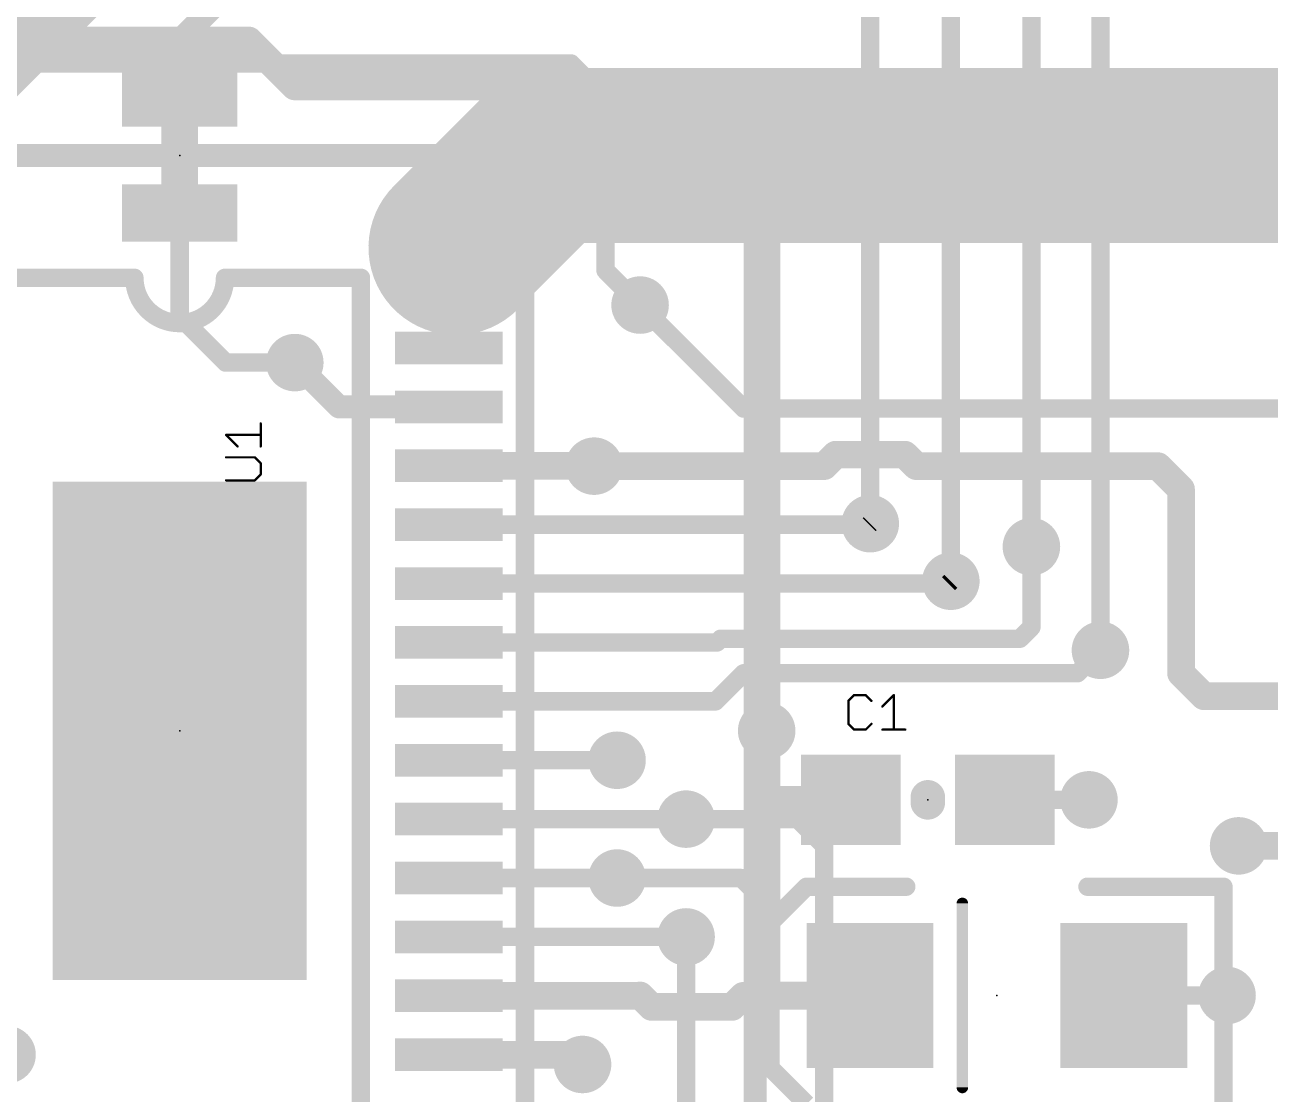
# Model space of a CAD drawing. Extents: x -0.1 to 74.4, y -25.4 to 49.6.
# Drawn here: x 37.66 to 51.4, y 11.23 to 23.03 of the extents above; entities that cross this region are included whole.
import ezdxf

# ---------------------------------------------------------------- set-up
doc = ezdxf.new("R2010")
doc.units = 0
for name, color, linetype in [('1', 12, 'CONTINUOUS'), ('15', 12, 'CONTINUOUS'), ('16', 132, 'CONTINUOUS'), ('18', 110, 'CONTINUOUS'), ('2', 132, 'CONTINUOUS'), ('21', 41, 'CONTINUOUS'), ('23', 53, 'CONTINUOUS'), ('25', 253, 'CONTINUOUS')]:
    doc.layers.add(name, color=color, linetype=linetype)

# ---------------------------------------------------------------- blocks, each defined once
blk = doc.blocks.new('RECT')
blk.add_solid([(-0.5, -0.5), (0.5, -0.5), (-0.5, 0.5), (0.5, 0.5)])
blk = doc.blocks.new('ROUNDV')
at = {"const_width": 0.5}
blk.add_lwpolyline([(0, -0.25, 1), (0, 0.25, 1), (0, -0.25)], format="xyb", dxfattribs=at)

msp = doc.modelspace()

# ---------------------------------------------------------------- linework, layer by layer
at = {"layer": '1'}
for points, const_width in [([(36.449, 22.479), (39.37, 25.4)], 1.9304), ([(39.878, 23.368), (39.37, 22.86)], 0.254), ([(39.37, 22.86), (39.37, 22.225)], 0.254), ([(43.434, 21.59), (42.418, 20.574)], 1.9304), ([(61.976, 21.59), (43.434, 21.59)], 1.9304), ([(39.37, 22.225), (39.37, 20.955)], 0.4064), ([(39.37, 22.225), (39.37, 20.955)], 0.4064), ([(39.37, 20.955), (39.37, 19.812)], 0.2032), ([(42.34, 19.465), (42.34, 20.877)], 0.254), ([(42.34, 20.877), (42.34, 20.652)], 0.2032), ([(42.34, 20.652), (42.418, 20.574)], 0.2032), ([(44.45, 19.939), (45.593, 18.796)], 0.2032), ([(39.878, 19.304), (39.37, 19.812)], 0.2032), ([(40.64, 19.304), (39.878, 19.304)], 0.2032), ([(41.129, 18.815), (40.64, 19.304)], 0.254), ([(42.34, 18.815), (41.129, 18.815)], 0.254), ([(45.593, 18.796), (55.118, 18.796)], 0.2032), ([(46.482, 18.161), (46.609, 18.288)], 0.3048), ([(46.609, 18.288), (47.371, 18.288)], 0.3048), ([(47.371, 18.288), (47.498, 18.161)], 0.3048), ([(42.34, 18.165), (43.938, 18.165)], 0.3048), ([(43.938, 18.165), (43.942, 18.161)], 0.3048), ([(43.942, 18.161), (46.482, 18.161)], 0.3048), ([(47.498, 18.161), (50.165, 18.161)], 0.3048), ([(50.165, 18.161), (50.419, 17.907)], 0.3048), ([(50.419, 17.907), (50.419, 15.875)], 0.3048), ([(42.34, 17.515), (46.979, 17.515)], 0.2032), ([(46.979, 17.515), (46.99, 17.526)], 0.2032), ([(48.768, 16.383), (48.768, 17.272)], 0.2032), ([(42.34, 16.865), (47.853, 16.865)], 0.2032), ([(47.853, 16.865), (47.879, 16.891)], 0.2032), ([(45.298, 16.215), (45.339, 16.256)], 0.2032), ([(45.339, 16.256), (48.641, 16.256)], 0.2032), ([(48.641, 16.256), (48.768, 16.383)], 0.2032), ([(42.34, 16.215), (45.298, 16.215)], 0.2032), ([(49.276, 15.875), (49.53, 16.129)], 0.2032), ([(45.283, 15.565), (45.593, 15.875)], 0.2032), ([(45.593, 15.875), (49.276, 15.875)], 0.2032), ([(50.419, 15.875), (50.673, 15.621)], 0.3048), ([(42.34, 15.565), (45.283, 15.565)], 0.2032), ([(50.673, 15.621), (51.982, 15.621)], 0.3048), ([(45.847, 15.24), (45.847, 14.478)], 0.3048), ([(39.37, 15.24), (40.005, 15.24)], 0.2032), ([(42.34, 14.915), (44.196, 14.915)], 0.2032), ([(45.847, 14.478), (45.847, 12.315)], 0.3048), ([(46.775, 14.478), (45.847, 14.478)], 0.3048), ([(48.475, 14.478), (49.403, 14.478)], 0.2032), ([(42.34, 14.265), (44.958, 14.265)], 0.2032), ([(51.982, 13.97), (51.054, 13.97)], 0.3048), ([(45.847, 13.716), (45.847, 12.442)], 0.2032), ([(42.34, 13.615), (44.196, 13.615)], 0.2032), ([(42.34, 12.965), (44.958, 12.965)], 0.2032), ([(45.847, 12.442), (45.974, 12.315)], 0.2032), ([(42.34, 12.315), (44.446, 12.315)], 0.3048), ([(44.446, 12.315), (44.45, 12.319)], 0.3048), ([(44.45, 12.319), (44.577, 12.192)], 0.3048), ([(45.466, 12.192), (45.589, 12.315)], 0.3048), ([(45.589, 12.315), (45.974, 12.315)], 0.3048), ([(45.847, 12.315), (45.974, 12.315)], 0.2032), ([(45.978, 12.319), (45.974, 12.315)], 0.3048), ([(45.974, 12.315), (46.983, 12.315)], 0.3048), ([(46.987, 12.319), (45.978, 12.319)], 0.3048), ([(46.983, 12.315), (46.987, 12.319)], 0.3048), ([(49.787, 12.319), (50.927, 12.319)], 0.2032), ([(44.577, 12.192), (45.466, 12.192)], 0.3048), ([(42.34, 11.665), (43.707, 11.665)], 0.3048), ([(43.707, 11.665), (43.815, 11.557)], 0.3048)]:
    msp.add_lwpolyline(points, dxfattribs=dict(at, const_width=const_width))
for points, const_width in [([(39.4335, 22.86, 1), (39.3065, 22.86)], 0.127), ([(39.3251, 22.9049, 1), (39.4149, 22.8151)], 0.127), ([(43.434, 22.0726, 1), (43.434, 21.1074)], 0.9652), ([(43.7752, 21.2488, 1), (43.0928, 21.9312)], 0.9652), ([(39.4716, 22.225, 1), (39.2684, 22.225)], 0.2032), ([(39.4716, 22.225, 1), (39.2684, 22.225)], 0.2032), ([(39.3065, 22.225, 1), (39.4335, 22.225)], 0.127), ([(42.0768, 20.9152, 1), (42.7592, 20.2328)], 0.9652), ([(39.2684, 20.955, 1), (39.4716, 20.955)], 0.2032), ([(39.2684, 20.955, 1), (39.4716, 20.955)], 0.2032), ([(39.4208, 20.955, 1), (39.3192, 20.955)], 0.1016), ([(42.4035, 20.877, 1), (42.2765, 20.877)], 0.127), ([(42.3908, 20.877, 1), (42.2892, 20.877)], 0.1016), ([(42.3759, 20.6879, 1), (42.3041, 20.6161)], 0.1016), ([(42.2892, 20.652, 1), (42.3908, 20.652)], 0.1016), ([(42.3821, 20.5381, 1), (42.4539, 20.6099)], 0.1016), ([(44.4859, 19.9749, 1), (44.4141, 19.9031)], 0.1016), ([(39.4059, 19.8479, 1), (39.3341, 19.7761)], 0.1016), ([(39.3192, 19.812, 1), (39.4208, 19.812)], 0.1016), ([(42.2765, 19.465, 1), (42.4035, 19.465)], 0.127), ([(39.878, 19.3548, 1), (39.878, 19.2532)], 0.1016), ([(39.8421, 19.2681, 1), (39.9139, 19.3399)], 0.1016), ([(40.6849, 19.3489, 1), (40.5951, 19.2591)], 0.127), ([(40.64, 19.2532, 1), (40.64, 19.3548)], 0.1016), ([(41.129, 18.8785, 1), (41.129, 18.7515)], 0.127), ([(41.0841, 18.7701, 1), (41.1739, 18.8599)], 0.127), ([(42.34, 18.7515, 1), (42.34, 18.8785)], 0.127), ([(45.593, 18.8468, 1), (45.593, 18.7452)], 0.1016), ([(45.5571, 18.7601, 1), (45.6289, 18.8319)], 0.1016), ([(46.609, 18.3642, 1), (46.609, 18.2118)], 0.1524), ([(46.6629, 18.2341, 1), (46.5551, 18.3419)], 0.1524), ([(47.4249, 18.3419, 1), (47.3171, 18.2341)], 0.1524), ([(47.371, 18.2118, 1), (47.371, 18.3642)], 0.1524), ([(42.34, 18.2412, 1), (42.34, 18.0888)], 0.1524), ([(43.9919, 18.2189, 1), (43.8841, 18.1111)], 0.1524), ([(43.942, 18.2372, 1), (43.942, 18.0848)], 0.1524), ([(43.8881, 18.1071, 1), (43.9959, 18.2149)], 0.1524), ([(43.938, 18.0888, 1), (43.938, 18.2412)], 0.1524), ([(46.4281, 18.2149, 1), (46.5359, 18.1071)], 0.1524), ([(46.482, 18.0848, 1), (46.482, 18.2372)], 0.1524), ([(47.498, 18.2372, 1), (47.498, 18.0848)], 0.1524), ([(47.4441, 18.1071, 1), (47.5519, 18.2149)], 0.1524), ([(50.2189, 18.2149, 1), (50.1111, 18.1071)], 0.1524), ([(50.165, 18.0848, 1), (50.165, 18.2372)], 0.1524), ([(50.4952, 17.907, 1), (50.3428, 17.907)], 0.1524), ([(50.3651, 17.8531, 1), (50.4729, 17.9609)], 0.1524), ([(42.34, 17.5658, 1), (42.34, 17.4642)], 0.1016), ([(46.9431, 17.5509, 1), (47.0149, 17.4791)], 0.1016), ([(47.0259, 17.4901, 1), (46.9541, 17.5619)], 0.1016), ([(46.979, 17.4642, 1), (46.979, 17.5658)], 0.1016), ([(48.8188, 17.272, 1), (48.7172, 17.272)], 0.1016), ([(42.34, 16.9158, 1), (42.34, 16.8142)], 0.1016), ([(47.8171, 16.9009, 1), (47.8889, 16.8291)], 0.1016), ([(47.9149, 16.8551, 1), (47.8431, 16.9269)], 0.1016), ([(47.853, 16.8142, 1), (47.853, 16.9158)], 0.1016), ([(45.339, 16.3068, 1), (45.339, 16.2052)], 0.1016), ([(45.3749, 16.2201, 1), (45.3031, 16.2919)], 0.1016), ([(48.641, 16.2052, 1), (48.641, 16.3068)], 0.1016), ([(48.7172, 16.383, 1), (48.8188, 16.383)], 0.1016), ([(48.8039, 16.3471, 1), (48.7321, 16.4189)], 0.1016), ([(42.34, 16.2658, 1), (42.34, 16.1642)], 0.1016), ([(45.2621, 16.2509, 1), (45.3339, 16.1791)], 0.1016), ([(45.298, 16.1642, 1), (45.298, 16.2658)], 0.1016), ([(48.6051, 16.2919, 1), (48.6769, 16.2201)], 0.1016), ([(49.5659, 16.0931, 1), (49.4941, 16.1649)], 0.1016), ([(45.593, 15.9258, 1), (45.593, 15.8242)], 0.1016), ([(45.6289, 15.8391, 1), (45.5571, 15.9109)], 0.1016), ([(49.2401, 15.9109, 1), (49.3119, 15.8391)], 0.1016), ([(49.276, 15.8242, 1), (49.276, 15.9258)], 0.1016), ([(50.4729, 15.9289, 1), (50.3651, 15.8211)], 0.1524), ([(50.3428, 15.875, 1), (50.4952, 15.875)], 0.1524), ([(42.34, 15.6158, 1), (42.34, 15.5142)], 0.1016), ([(45.283, 15.5142, 1), (45.283, 15.6158)], 0.1016), ([(50.673, 15.6972, 1), (50.673, 15.5448)], 0.1524), ([(50.6191, 15.5671, 1), (50.7269, 15.6749)], 0.1524), ([(45.2471, 15.6009, 1), (45.3189, 15.5291)], 0.1016), ([(45.9232, 15.24, 1), (45.7708, 15.24)], 0.1524), ([(39.37, 15.2908, 1), (39.37, 15.1892)], 0.1016), ([(40.005, 15.1892, 1), (40.005, 15.2908)], 0.1016), ([(42.34, 14.9658, 1), (42.34, 14.8642)], 0.1016), ([(44.196, 14.8642, 1), (44.196, 14.9658)], 0.1016), ([(45.9232, 14.478, 1), (45.7708, 14.478)], 0.1524), ([(45.847, 14.5542, 1), (45.847, 14.4018)], 0.1524), ([(46.775, 14.4018, 1), (46.775, 14.5542)], 0.1524), ([(48.475, 14.5288, 1), (48.475, 14.4272)], 0.1016), ([(49.403, 14.4272, 1), (49.403, 14.5288)], 0.1016), ([(45.7708, 14.478, 1), (45.9232, 14.478)], 0.1524), ([(42.34, 14.3158, 1), (42.34, 14.2142)], 0.1016), ([(44.958, 14.2142, 1), (44.958, 14.3158)], 0.1016), ([(51.054, 14.0462, 1), (51.054, 13.8938)], 0.1524), ([(45.8978, 13.716, 1), (45.7962, 13.716)], 0.1016), ([(42.34, 13.6658, 1), (42.34, 13.5642)], 0.1016), ([(44.196, 13.5642, 1), (44.196, 13.6658)], 0.1016), ([(42.34, 13.0158, 1), (42.34, 12.9142)], 0.1016), ([(44.958, 12.9142, 1), (44.958, 13.0158)], 0.1016), ([(45.8829, 12.4779, 1), (45.8111, 12.4061)], 0.1016), ([(42.34, 12.3912, 1), (42.34, 12.2388)], 0.1524), ([(44.3921, 12.3689, 1), (44.4999, 12.2611)], 0.1524), ([(44.5039, 12.3729, 1), (44.3961, 12.2651)], 0.1524), ([(44.5039, 12.2651, 1), (44.3961, 12.3729)], 0.1524), ([(44.446, 12.2388, 1), (44.446, 12.3912)], 0.1524), ([(45.589, 12.3912, 1), (45.589, 12.2388)], 0.1524), ([(45.6429, 12.2611, 1), (45.5351, 12.3689)], 0.1524), ([(45.7708, 12.315, 1), (45.9232, 12.315)], 0.1524), ([(45.7962, 12.442, 1), (45.8978, 12.442)], 0.1016), ([(45.847, 12.3658, 1), (45.847, 12.2642)], 0.1016), ([(45.974, 12.3912, 1), (45.974, 12.2388)], 0.1524), ([(45.9201, 12.3689, 1), (46.0279, 12.2611)], 0.1524), ([(45.978, 12.3952, 1), (45.978, 12.2428)], 0.1524), ([(46.0319, 12.2651, 1), (45.9241, 12.3729)], 0.1524), ([(45.9381, 12.2791, 1), (46.0099, 12.3509)], 0.1016), ([(45.974, 12.2388, 1), (45.974, 12.3912)], 0.1524), ([(45.974, 12.2642, 1), (45.974, 12.3658)], 0.1016), ([(46.9291, 12.3689, 1), (47.0369, 12.2611)], 0.1524), ([(47.0409, 12.2651, 1), (46.9331, 12.3729)], 0.1524), ([(46.983, 12.2388, 1), (46.983, 12.3912)], 0.1524), ([(46.987, 12.2428, 1), (46.987, 12.3952)], 0.1524), ([(49.787, 12.3698, 1), (49.787, 12.2682)], 0.1016), ([(50.927, 12.2682, 1), (50.927, 12.3698)], 0.1016), ([(44.577, 12.2682, 1), (44.577, 12.1158)], 0.1524), ([(44.5231, 12.1381, 1), (44.6309, 12.2459)], 0.1524), ([(45.4121, 12.2459, 1), (45.5199, 12.1381)], 0.1524), ([(45.466, 12.1158, 1), (45.466, 12.2682)], 0.1524), ([(42.34, 11.7412, 1), (42.34, 11.5888)], 0.1524), ([(43.7609, 11.7189, 1), (43.6531, 11.6111)], 0.1524), ([(43.707, 11.5888, 1), (43.707, 11.7412)], 0.1524), ([(43.7611, 11.5031, 1), (43.8689, 11.6109)], 0.1524)]:
    msp.add_lwpolyline(points, format="xyb", dxfattribs=dict(at, const_width=const_width))
at = {"layer": '15', "const_width": 0.254}
for points in [[(45.72, 21.59), (11.43, 21.59)], [(45.72, 5.08), (45.72, 21.59)]]:
    msp.add_lwpolyline(points, dxfattribs=at)
at = {"layer": '15', "const_width": 0.127}
for points in [[(45.7835, 21.59, 1), (45.6565, 21.59)], [(45.72, 21.5265, 1), (45.72, 21.6535)]]:
    msp.add_lwpolyline(points, format="xyb", dxfattribs=at)
at = {"layer": '16', "const_width": 0.2032}
for points in [[(48.768, 17.272), (48.768, 36.449)], [(49.53, 16.129), (49.53, 36.068)], [(46.99, 17.526), (46.99, 28.829)], [(47.879, 16.891), (47.879, 27.94)], [(34.671, 22.606), (43.688, 22.606)], [(43.688, 22.606), (44.069, 22.225)], [(44.069, 22.225), (44.069, 20.32)], [(35.56, 21.59), (43.18, 21.59)], [(43.18, 21.59), (43.18, 8.89)], [(44.069, 20.32), (44.45, 19.939)], [(44.958, 14.265), (46.187, 14.265)], [(46.187, 14.265), (46.482, 13.97)], [(46.482, 13.97), (46.482, 2.794)], [(44.196, 13.615), (45.567, 13.615)], [(45.567, 13.615), (45.72, 13.462)], [(45.72, 13.462), (45.72, 3.429)], [(44.958, 12.965), (44.958, 4.064)]]:
    msp.add_lwpolyline(points, dxfattribs=at)
at = {"layer": '16', "const_width": 0.1016}
for points in [[(43.7239, 22.6419, 1), (43.6521, 22.5701)], [(43.688, 22.5552, 1), (43.688, 22.6568)], [(44.1198, 22.225, 1), (44.0182, 22.225)], [(44.0331, 22.1891, 1), (44.1049, 22.2609)], [(43.2308, 21.59, 1), (43.1292, 21.59)], [(43.18, 21.5392, 1), (43.18, 21.6408)], [(44.1049, 20.3559, 1), (44.0331, 20.2841)], [(44.0182, 20.32, 1), (44.1198, 20.32)], [(44.4141, 19.9031, 1), (44.4859, 19.9749)], [(46.9392, 17.526, 1), (47.0408, 17.526)], [(48.7172, 17.272, 1), (48.8188, 17.272)], [(47.8282, 16.891, 1), (47.9298, 16.891)], [(49.4792, 16.129, 1), (49.5808, 16.129)], [(44.958, 14.3158, 1), (44.958, 14.2142)], [(46.2229, 14.3009, 1), (46.1511, 14.2291)], [(46.187, 14.2142, 1), (46.187, 14.3158)], [(46.5328, 13.97, 1), (46.4312, 13.97)], [(46.4461, 13.9341, 1), (46.5179, 14.0059)], [(44.196, 13.6658, 1), (44.196, 13.5642)], [(45.6029, 13.6509, 1), (45.5311, 13.5791)], [(45.567, 13.5642, 1), (45.567, 13.6658)], [(45.7708, 13.462, 1), (45.6692, 13.462)], [(45.6841, 13.4261, 1), (45.7559, 13.4979)], [(45.0088, 12.965, 1), (44.9072, 12.965)]]:
    msp.add_lwpolyline(points, format="xyb", dxfattribs=at)
at = {"layer": '2'}
for points, const_width in [([(29.21, 22.86), (40.132, 22.86)], 0.3048), ([(40.132, 22.86), (40.64, 22.352)], 0.3048), ([(40.64, 22.352), (45.847, 22.352)], 0.3048), ([(45.847, 22.352), (58.547, 22.352)], 0.3048), ([(45.847, 15.24), (45.847, 22.352)], 0.3048), ([(0, 21.59), (45.72, 21.59)], 0.254), ([(45.72, 21.59), (45.72, 5.08)], 0.254)]:
    msp.add_lwpolyline(points, dxfattribs=dict(at, const_width=const_width))
for points, const_width in [([(40.1859, 22.9139, 1), (40.0781, 22.8061)], 0.1524), ([(40.132, 22.7838, 1), (40.132, 22.9362)], 0.1524), ([(40.64, 22.4282, 1), (40.64, 22.2758)], 0.1524), ([(40.5861, 22.2981, 1), (40.6939, 22.4059)], 0.1524), ([(45.847, 22.4282, 1), (45.847, 22.2758)], 0.1524), ([(45.9232, 22.352, 1), (45.7708, 22.352)], 0.1524), ([(45.847, 22.2758, 1), (45.847, 22.4282)], 0.1524), ([(45.7835, 21.59, 1), (45.6565, 21.59)], 0.127), ([(45.72, 21.5265, 1), (45.72, 21.6535)], 0.127), ([(45.7708, 15.24, 1), (45.9232, 15.24)], 0.1524)]:
    msp.add_lwpolyline(points, format="xyb", dxfattribs=dict(at, const_width=const_width))
at = {"layer": '21'}
for points, const_width in [([(38.87, 20.24), (37.37, 20.24)], 0.2032), ([(41.37, 20.24), (39.87, 20.24)], 0.2032), ([(41.37, 20.24), (41.37, 10.24)], 0.2032), ([(47.625, 14.5059), (47.625, 14.4501)], 0.381), ([(46.287, 13.519), (45.887, 13.119)], 0.2032), ([(47.387, 13.519), (46.287, 13.519)], 0.2032), ([(49.387, 13.519), (50.887, 13.519)], 0.2032), ([(50.887, 13.519), (50.887, 11.119)], 0.2032), ([(48.006, 11.303), (48.006, 13.335)], 0.127), ([(45.887, 13.119), (45.887, 11.519)], 0.2032), ([(45.887, 11.519), (46.287, 11.119)], 0.2032)]:
    msp.add_lwpolyline(points, dxfattribs=dict(at, const_width=const_width))
for points, const_width in [([(38.87, 20.24, 1), (39.87, 20.24)], 0.2032), ([(38.9208, 20.24, 1), (38.8192, 20.24)], 0.1016), ([(38.87, 20.1892, 1), (38.87, 20.2908)], 0.1016), ([(39.87, 20.2908, 1), (39.87, 20.1892)], 0.1016), ([(39.9208, 20.24, 1), (39.8192, 20.24)], 0.1016), ([(41.4208, 20.24, 1), (41.3192, 20.24)], 0.1016), ([(41.37, 20.1892, 1), (41.37, 20.2908)], 0.1016), ([(47.7203, 14.5059, 1), (47.5297, 14.5059)], 0.1905), ([(47.5297, 14.4501, 1), (47.7203, 14.4501)], 0.1905), ([(46.287, 13.5698, 1), (46.287, 13.4682)], 0.1016), ([(46.3229, 13.4831, 1), (46.2511, 13.5549)], 0.1016), ([(47.387, 13.4682, 1), (47.387, 13.5698)], 0.1016), ([(49.387, 13.5698, 1), (49.387, 13.4682)], 0.1016), ([(50.9378, 13.519, 1), (50.8362, 13.519)], 0.1016), ([(50.887, 13.4682, 1), (50.887, 13.5698)], 0.1016), ([(48.0378, 13.335, 1), (47.9742, 13.335)], 0.0635), ([(45.9378, 13.119, 1), (45.8362, 13.119)], 0.1016), ([(45.8511, 13.1549, 1), (45.9229, 13.0831)], 0.1016), ([(45.9229, 11.5549, 1), (45.8511, 11.4831)], 0.1016), ([(45.8362, 11.519, 1), (45.9378, 11.519)], 0.1016), ([(47.9742, 11.303, 1), (48.0378, 11.303)], 0.0635)]:
    msp.add_lwpolyline(points, format="xyb", dxfattribs=dict(at, const_width=const_width))
at = {"layer": '23'}
for p in [(39.37, 21.59), (39.37, 15.24), (47.625, 14.478), (48.387, 12.319)]:
    msp.add_point(p, dxfattribs=at)
at = {"layer": '25', "const_width": 0.0254}
for points in [[(40.2637, 18.3785), (40.2637, 18.6327)], [(40.0095, 18.3785), (39.8824, 18.5056)], [(39.8824, 18.5056), (40.2637, 18.5056)], [(40.2001, 18.2585), (39.8824, 18.2585)], [(40.2637, 18.1949), (40.2001, 18.2585)], [(40.2637, 18.0678), (40.2637, 18.1949)], [(39.8824, 18.0043), (40.2001, 18.0043)], [(40.2001, 18.0043), (40.2637, 18.0678)], [(46.8123, 15.634), (46.7487, 15.5705)], [(46.7487, 15.5705), (46.7487, 15.3163)], [(46.9394, 15.634), (46.8123, 15.634)], [(47.0029, 15.5705), (46.9394, 15.634)], [(47.1229, 15.5069), (47.25, 15.634)], [(47.25, 15.634), (47.25, 15.2527)], [(46.7487, 15.3163), (46.8123, 15.2527)], [(46.8123, 15.2527), (46.9394, 15.2527)], [(46.9394, 15.2527), (47.0029, 15.3163)], [(47.1229, 15.2527), (47.3771, 15.2527)]]:
    msp.add_lwpolyline(points, dxfattribs=at)
at = {"layer": '25', "const_width": 0.0127}
for points in [[(40.27, 18.6327, 1), (40.2574, 18.6327)], [(39.8869, 18.5101, 1), (39.8779, 18.5011)], [(39.8824, 18.5119, 1), (39.8824, 18.4992)], [(40.2637, 18.4992, 1), (40.2637, 18.5119)], [(40.005, 18.374, 1), (40.014, 18.383)], [(40.2574, 18.3785, 1), (40.27, 18.3785)], [(39.8824, 18.2649, 1), (39.8824, 18.2522)], [(40.2046, 18.263, 1), (40.1957, 18.254)], [(40.2001, 18.2522, 1), (40.2001, 18.2649)], [(40.27, 18.1949, 1), (40.2574, 18.1949)], [(40.2592, 18.1905, 1), (40.2682, 18.1994)], [(39.8824, 18.0106, 1), (39.8824, 17.9979)], [(40.1957, 18.0088, 1), (40.2046, 17.9998)], [(40.2001, 17.9979, 1), (40.2001, 18.0106)], [(40.2574, 18.0678, 1), (40.27, 18.0678)], [(40.2682, 18.0633, 1), (40.2592, 18.0723)], [(46.7442, 15.575, 1), (46.7532, 15.566)], [(46.755, 15.5705, 1), (46.7424, 15.5705)], [(46.8123, 15.6404, 1), (46.8123, 15.6277)], [(46.8167, 15.6295, 1), (46.8078, 15.6385)], [(46.9439, 15.6385, 1), (46.9349, 15.6295)], [(46.9394, 15.6277, 1), (46.9394, 15.6404)], [(46.9984, 15.566, 1), (47.0074, 15.575)], [(47.2564, 15.634, 1), (47.2437, 15.634)], [(47.2545, 15.6295, 1), (47.2455, 15.6385)], [(47.1184, 15.5114, 1), (47.1274, 15.5024)], [(46.7532, 15.3207, 1), (46.7442, 15.3118)], [(46.7424, 15.3163, 1), (46.755, 15.3163)], [(46.8123, 15.2591, 1), (46.8123, 15.2464)], [(46.8078, 15.2482, 1), (46.8167, 15.2572)], [(46.9349, 15.2572, 1), (46.9439, 15.2482)], [(46.9394, 15.2464, 1), (46.9394, 15.2591)], [(47.0074, 15.3118, 1), (46.9984, 15.3207)], [(47.1229, 15.2591, 1), (47.1229, 15.2464)], [(47.2437, 15.2527, 1), (47.2564, 15.2527)], [(47.3771, 15.2464, 1), (47.3771, 15.2591)]]:
    msp.add_lwpolyline(points, format="xyb", dxfattribs=at)

# ---------------------------------------------------------------- block references
at = {"layer": '1', "xscale": 1.27, "yscale": 0.635}
for p in [(39.37, 22.225), (39.37, 20.955)]:
    msp.add_blockref('RECT', p, dxfattribs=at)
at = {"layer": '1', "rotation": 270}
for p, xscale, yscale in [((42.34, 19.465), 0.36, 1.19), ((42.34, 18.815), 0.36, 1.19), ((42.34, 18.165), 0.36, 1.19), ((39.37, 15.24), 5.5, 2.8), ((42.34, 17.515), 0.36, 1.19), ((42.34, 16.865), 0.36, 1.19), ((42.34, 16.215), 0.36, 1.19), ((42.34, 15.565), 0.36, 1.19), ((42.34, 14.915), 0.36, 1.19), ((42.34, 14.265), 0.36, 1.19), ((42.34, 13.615), 0.36, 1.19), ((42.34, 12.965), 0.36, 1.19), ((46.987, 12.319), 1.6, 1.4), ((49.787, 12.319), 1.6, 1.4), ((42.34, 12.315), 0.36, 1.19), ((42.34, 11.665), 0.36, 1.19)]:
    msp.add_blockref('RECT', p, dxfattribs=dict(at, xscale=xscale, yscale=yscale))
at = {"layer": '1', "xscale": 1.1}
for p in [(46.775, 14.478), (48.475, 14.478)]:
    msp.add_blockref('RECT', p, dxfattribs=at)
at = {"layer": '18', "xscale": 0.635, "yscale": 0.635}
for p in [(44.45, 19.939), (44.45, 19.939), (40.64, 19.304), (40.64, 19.304), (43.942, 18.161), (43.942, 18.161), (38.735, 17.526), (38.735, 17.526), (40.005, 17.526), (40.005, 17.526), (46.99, 17.526), (46.99, 17.526), (48.768, 17.272), (48.768, 17.272), (47.879, 16.891), (47.879, 16.891), (38.735, 16.383), (38.735, 16.383), (40.005, 16.383), (40.005, 16.383), (49.53, 16.129), (49.53, 16.129), (38.735, 15.24), (38.735, 15.24), (40.005, 15.24), (40.005, 15.24), (45.847, 15.24), (45.847, 15.24), (44.196, 14.915), (44.196, 14.915), (49.403, 14.478), (49.403, 14.478), (44.958, 14.265), (44.958, 14.265), (38.735, 14.097), (38.735, 14.097), (40.005, 14.097), (40.005, 14.097), (51.054, 13.97), (51.054, 13.97), (44.196, 13.615), (44.196, 13.615), (38.735, 12.954), (38.735, 12.954), (40.005, 12.954), (40.005, 12.954), (44.958, 12.965), (44.958, 12.965), (50.927, 12.319), (50.927, 12.319), (37.465, 11.665), (37.465, 11.665), (43.815, 11.557), (43.815, 11.557)]:
    msp.add_blockref('ROUNDV', p, dxfattribs=at)

doc.saveas('drawing.dxf')
